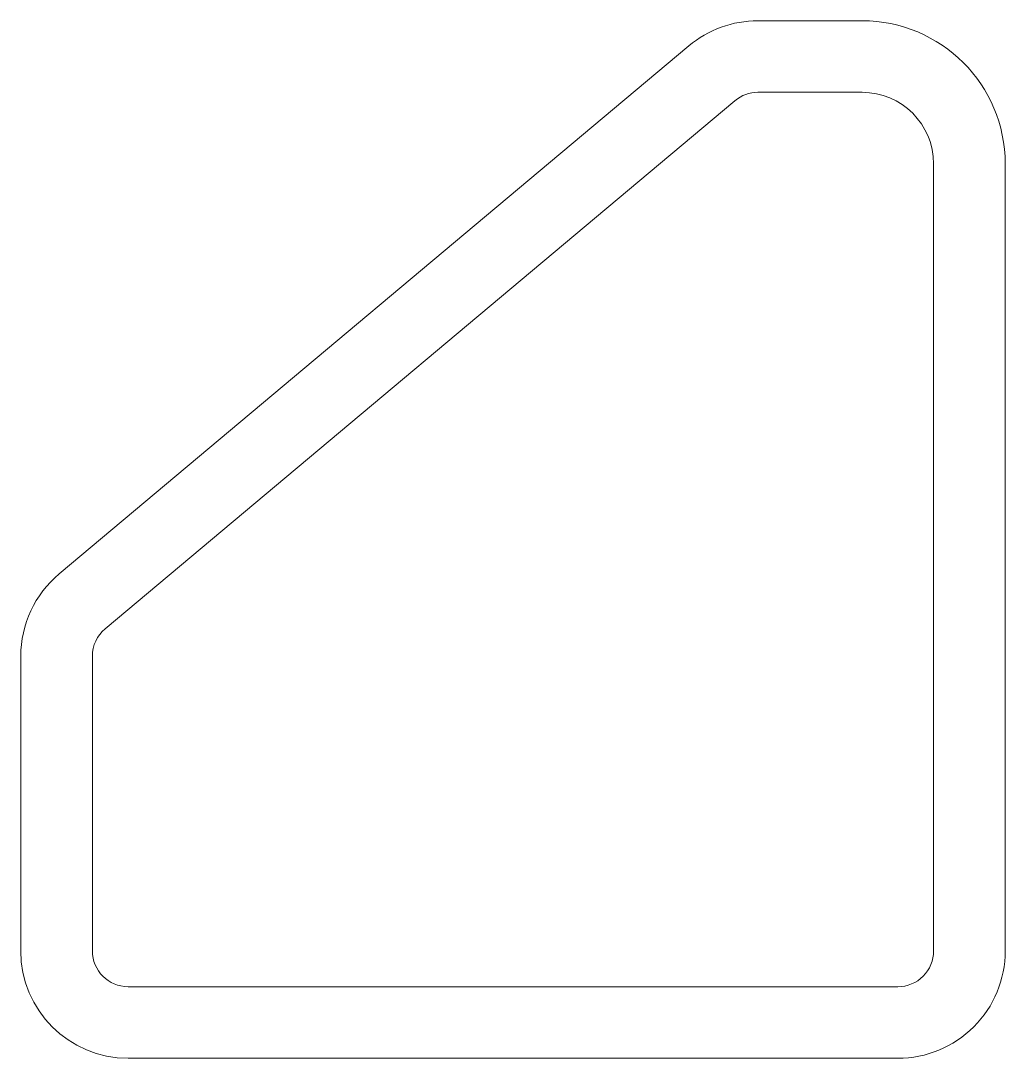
# Model space of a CAD drawing. Header units: millimetres. Extents: x 0 to 27.5, y 0 to 29.
import ezdxf

# ---------------------------------------------------------------- set-up
doc = ezdxf.new("R2010")
doc.units = ezdxf.units.MM
doc.layers.add('3', color=7, linetype='Continuous', true_color=0xffffff)

msp = doc.modelspace()

# ---------------------------------------------------------------- linework, layer by layer
at = {"layer": '3', "color": 163, "linetype": 'Continuous', "lineweight": 18}
for p, q in [((23.499984, 29.000037), (20.591892, 29.000037)), ((18.663527, 28.298169), (1.071627, 13.536786)), ((23.499984, 27.000034), (20.591893, 27.000034)), ((2.357204, 12.004695), (19.949104, 26.766078)), ((25.5, 3.000003), (25.499984, 25.000036)), ((27.499984, 25.00004), (27.5, 3.000002)), ((-0.000008, 11.238652), (-0.000002, 2.999998)), ((1.999998, 3.000002), (1.999992, 11.23865)), ((2.999998, 2.000003), (24.5, 2.000003)), ((24.5, 0), (2.999998, 0))]:
    msp.add_line(p, q, dxfattribs=at)
for centre, radius, start, end in [((20.591892, 26.000037), 3, 89.999996, 130.00005), ((23.499984, 25.000037), 4, 0.000043, 89.999996), ((20.591893, 26.000034), 1, 89.999996, 130.00005), ((23.499984, 25.000034), 2, 0.000043, 89.999996), ((2.999992, 11.238654), 3, 130.00005, 180.000042), ((2.999992, 11.238651), 1, 130.00005, 180.000042), ((2.999998, 3), 3, 180.000042, 270), ((2.999998, 3.000003), 1, 180.000042, 270), ((24.5, 3.000003), 1, 270, 0.000043), ((24.5, 3), 3, 270, 0.000043)]:
    msp.add_arc(centre, radius, start, end, dxfattribs=at)

doc.saveas('drawing.dxf')
